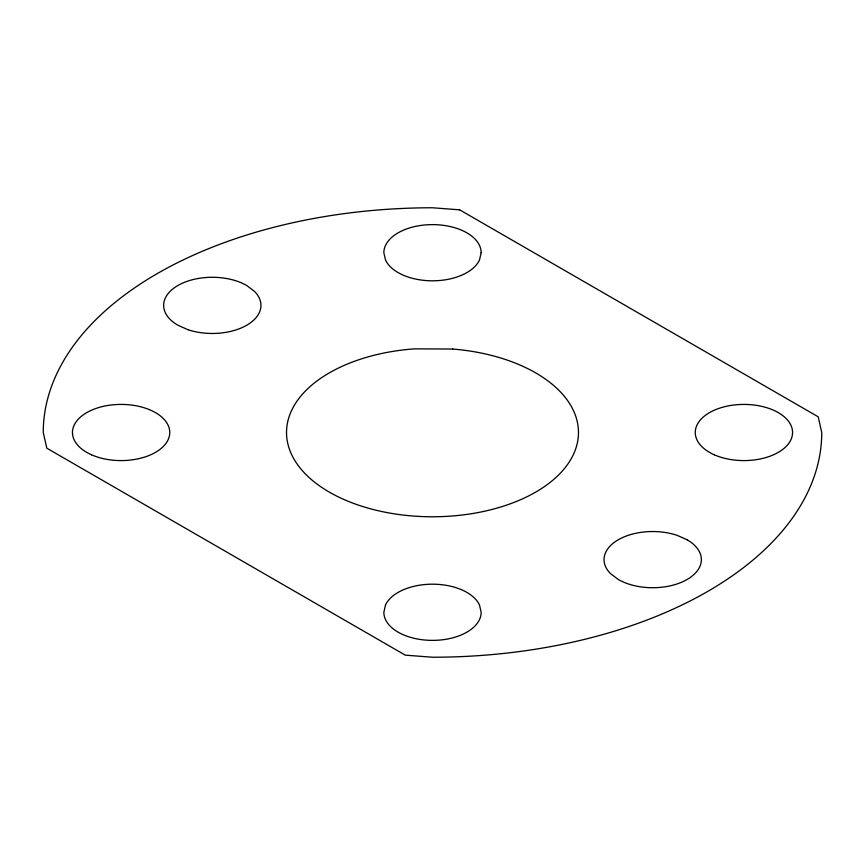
<?xml version="1.0" encoding="UTF-8"?>
<svg xmlns="http://www.w3.org/2000/svg" width="865" height="865" viewBox="0 0 865 865"><rect width="100%" height="100%" fill="white"/><g stroke="black" fill="none" stroke-linecap="round" stroke-linejoin="round"><path stroke-width="1.3" d="M385.498 605.013L383.844 612.29A48.656 28.091 0 0 0 432.5 640.381A48.656 28.091 0 0 0 481.156 612.29L479.502 605.013A48.656 28.091 0 0 0 432.5 584.189A48.656 28.091 0 0 0 385.498 605.013M481.156 252.71L479.502 259.987A48.656 28.091 0 0 1 432.5 280.811A48.656 28.091 0 0 1 385.498 259.987L383.844 252.71A48.656 28.091 0 0 1 432.5 224.619A48.656 28.091 0 0 1 481.156 252.71M452.763 349.038L414.659 348.854A145.969 84.273 0 0 0 308.74 477.188A145.969 84.273 0 0 0 554.952 478.367A145.969 84.273 0 0 0 452.763 349.038M459.693 209.838L432.5 207.773A389.25 224.727 0 0 0 43.25 432.5L46.829 448.2L405.307 655.162L432.5 657.227A389.25 224.727 0 0 0 821.75 432.5L818.171 416.8L459.693 209.838M687.102 539.76L677.025 535.294A48.656 28.091 0 0 0 618.291 539.76A48.656 28.091 0 0 0 610.56 573.668L618.291 579.496A48.656 28.091 0 0 0 687.102 579.496A48.656 28.091 0 0 0 687.102 539.76M187.975 329.706L177.898 325.24A48.656 28.091 0 0 1 177.898 285.504A48.656 28.091 0 0 1 246.709 285.504L254.44 291.332A48.656 28.091 0 0 1 246.709 325.24A48.656 28.091 0 0 1 187.975 329.706M91.485 454.785A48.656 28.091 0 0 0 169.345 436.165A48.656 28.091 0 0 0 102.481 406.55A48.656 28.091 0 0 0 91.485 454.785M714.285 454.785A48.656 28.091 0 0 0 792.145 436.165A48.656 28.091 0 0 0 725.281 406.55A48.656 28.091 0 0 0 714.285 454.785"/></g></svg>
